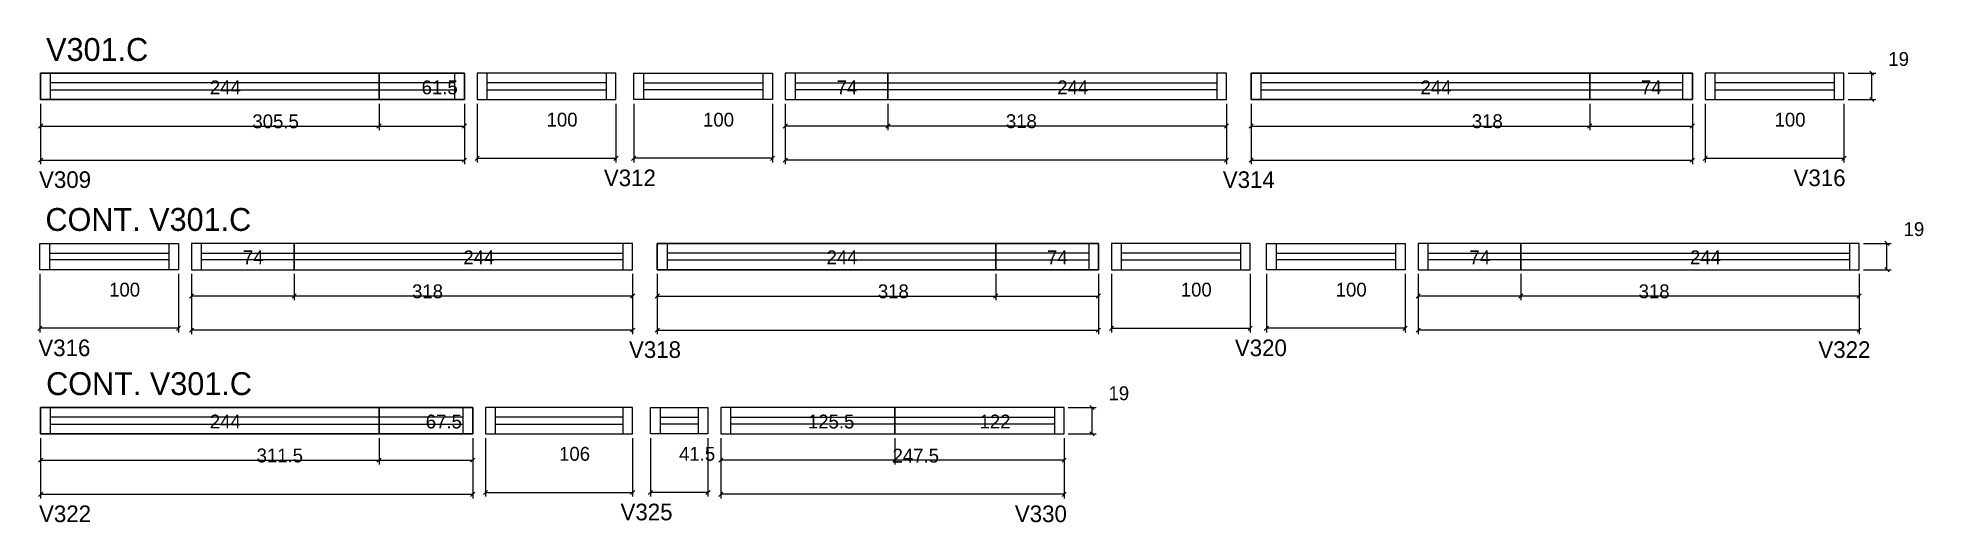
# Model space of a CAD drawing. Header units: metres. Extents: x 3420 to 4780, y 1972 to 2322.
import ezdxf

# ---------------------------------------------------------------- set-up
doc = ezdxf.new("R2010")
doc.units = ezdxf.units.M

msp = doc.modelspace()

# ---------------------------------------------------------------- linework, layer by layer
at = {"layer": 'COTA'}
for p, q in [((4744.1, 2294.8), (4741.1, 2297.8)), ((4741.1, 2278.8), (4744.1, 2275.8)), ((3423.9, 2259.7), (3420.9, 2256.7)), ((3664.9, 2256.7), (3667.9, 2259.7)), ((3667.9, 2259.7), (3664.9, 2256.7)), ((3726.4, 2256.7), (3729.4, 2259.7)), ((3960.8, 2259.7), (3957.8, 2256.7)), ((4034.8, 2259.7), (4031.8, 2256.7)), ((4031.8, 2256.7), (4034.8, 2259.7)), ((4275.8, 2256.7), (4278.8, 2259.7)), ((4296.7, 2259.7), (4293.7, 2256.7)), ((4537.7, 2256.7), (4540.7, 2259.7)), ((4540.7, 2259.7), (4537.7, 2256.7)), ((4611.7, 2256.7), (4614.7, 2259.7)), ((3423.9, 2235.1), (3420.9, 2232.1)), ((3726.4, 2232.1), (3729.4, 2235.1)), ((3738.7, 2236.4), (3735.7, 2233.4)), ((3835.7, 2233.4), (3838.7, 2236.4)), ((3851.5, 2236.4), (3848.5, 2233.4)), ((3948.5, 2233.4), (3951.5, 2236.4)), ((3960.8, 2235.1), (3957.8, 2232.1)), ((4275.8, 2232.1), (4278.8, 2235.1)), ((4296.7, 2235.1), (4293.7, 2232.1)), ((4611.7, 2232.1), (4614.7, 2235.1)), ((4624, 2236.4), (4621, 2233.4)), ((4721, 2233.4), (4724, 2236.4)), ((4755, 2172), (4752, 2175)), ((4752, 2156), (4755, 2153)), ((3532.7, 2137), (3529.7, 2134)), ((3603.7, 2134), (3606.7, 2137)), ((3606.7, 2137), (3603.7, 2134)), ((3847.7, 2134), (3850.7, 2137)), ((3868.5, 2137), (3865.5, 2134)), ((4112.5, 2137), (4109.5, 2134)), ((4109.5, 2134), (4112.5, 2137)), ((4183.5, 2134), (4186.5, 2137)), ((4417, 2137), (4414, 2134)), ((4488, 2134), (4491, 2137)), ((4491, 2137), (4488, 2134)), ((4732, 2134), (4735, 2137)), ((3423.3, 2113.7), (3420.3, 2110.7)), ((3520.3, 2110.7), (3523.3, 2113.7)), ((3532.7, 2112.4), (3529.7, 2109.4)), ((3847.7, 2109.4), (3850.7, 2112.4)), ((3868.5, 2112.4), (3865.5, 2109.4)), ((4183.5, 2109.4), (4186.5, 2112.4)), ((4195.9, 2113.7), (4192.9, 2110.7)), ((4292.9, 2110.7), (4295.9, 2113.7)), ((4307.6, 2113.7), (4304.6, 2110.7)), ((4404.6, 2110.7), (4407.6, 2113.7)), ((4417, 2112.4), (4414, 2109.4)), ((4732, 2109.4), (4735, 2112.4)), ((4181.9, 2053.5), (4178.9, 2056.5)), ((4178.9, 2037.5), (4181.9, 2034.5)), ((3423.9, 2018.5), (3420.9, 2015.5)), ((3667.9, 2018.5), (3664.9, 2015.5)), ((3664.9, 2015.5), (3667.9, 2018.5)), ((3732.4, 2015.5), (3735.4, 2018.5)), ((3914.3, 2018.5), (3911.3, 2015.5)), ((4039.8, 2018.5), (4036.8, 2015.5)), ((4036.8, 2015.5), (4039.8, 2018.5)), ((4158.8, 2015.5), (4161.8, 2018.5)), ((3423.9, 1993.9), (3420.9, 1990.9)), ((3732.4, 1990.9), (3735.4, 1993.9)), ((3744.7, 1995.2), (3741.7, 1992.2)), ((3847.7, 1992.2), (3850.7, 1995.2)), ((3863.5, 1995.2), (3860.5, 1992.2)), ((3902, 1992.2), (3905, 1995.2)), ((3914.3, 1993.9), (3911.3, 1990.9)), ((4158.8, 1990.9), (4161.8, 1993.9))]:
    msp.add_line(p, q, dxfattribs=at)
at = {"layer": 'COTA', "color": 4}
for p, q in [((4725.5, 2296.3), (4745.6, 2296.3)), ((4742.6, 2277.3), (4742.6, 2296.3)), ((3422.4, 2274.3), (3422.4, 2255.2)), ((3422.4, 2274.3), (3422.4, 2230.6)), ((3666.4, 2274.3), (3666.4, 2255.2)), ((3666.4, 2274.3), (3666.4, 2255.2)), ((3727.9, 2274.3), (3727.9, 2255.2)), ((3727.9, 2274.3), (3727.9, 2230.6)), ((3737.2, 2274.3), (3737.2, 2231.9)), ((3837.2, 2274.3), (3837.2, 2231.9)), ((3850, 2274.3), (3850, 2231.9)), ((3950, 2274.3), (3950, 2231.9)), ((3959.3, 2274.3), (3959.3, 2255.2)), ((3959.3, 2274.3), (3959.3, 2230.6)), ((4033.3, 2274.3), (4033.3, 2255.2)), ((4033.3, 2274.3), (4033.3, 2255.2)), ((4277.3, 2274.3), (4277.3, 2255.2)), ((4277.3, 2274.3), (4277.3, 2230.6)), ((4295.2, 2274.3), (4295.2, 2255.2)), ((4295.2, 2274.3), (4295.2, 2230.6)), ((4539.2, 2274.3), (4539.2, 2255.2)), ((4539.2, 2274.3), (4539.2, 2255.2)), ((4613.2, 2274.3), (4613.2, 2230.6)), ((4613.2, 2274.3), (4613.2, 2255.2)), ((4622.5, 2274.3), (4622.5, 2231.9)), ((4722.5, 2274.3), (4722.5, 2231.9)), ((4725.5, 2277.3), (4745.6, 2277.3)), ((3422.4, 2258.2), (3666.4, 2258.2)), ((3666.4, 2258.2), (3727.9, 2258.2)), ((4033.3, 2258.2), (3959.3, 2258.2)), ((4277.3, 2258.2), (4033.3, 2258.2)), ((4295.2, 2258.2), (4539.2, 2258.2)), ((4539.2, 2258.2), (4613.2, 2258.2)), ((3422.4, 2233.6), (3727.9, 2233.6)), ((3737.2, 2234.9), (3837.2, 2234.9)), ((3950, 2234.9), (3850, 2234.9)), ((4277.3, 2233.6), (3959.3, 2233.6)), ((4295.2, 2233.6), (4613.2, 2233.6)), ((4622.5, 2234.9), (4722.5, 2234.9)), ((4736.5, 2173.5), (4756.5, 2173.5)), ((4753.5, 2154.5), (4753.5, 2173.5)), ((3421.8, 2151.5), (3421.8, 2109.2)), ((3521.8, 2151.5), (3521.8, 2109.2)), ((3531.2, 2151.5), (3531.2, 2107.9)), ((3531.2, 2151.5), (3531.2, 2132.5)), ((3605.2, 2151.5), (3605.2, 2132.5)), ((3605.2, 2151.5), (3605.2, 2132.5)), ((3849.2, 2151.5), (3849.2, 2107.9)), ((3849.2, 2151.5), (3849.2, 2132.5)), ((3867, 2151.5), (3867, 2132.5)), ((3867, 2151.5), (3867, 2107.9)), ((4111, 2151.5), (4111, 2132.5)), ((4111, 2151.5), (4111, 2132.5)), ((4185, 2151.5), (4185, 2107.9)), ((4185, 2151.5), (4185, 2132.5)), ((4194.4, 2151.5), (4194.4, 2109.2)), ((4294.4, 2151.5), (4294.4, 2109.2)), ((4306.1, 2151.5), (4306.1, 2109.2)), ((4406.1, 2151.5), (4406.1, 2109.2)), ((4415.5, 2151.5), (4415.5, 2107.9)), ((4415.5, 2151.5), (4415.5, 2132.5)), ((4489.5, 2151.5), (4489.5, 2132.5)), ((4489.5, 2151.5), (4489.5, 2132.5)), ((4733.5, 2151.5), (4733.5, 2107.9)), ((4733.5, 2151.5), (4733.5, 2132.5)), ((4736.5, 2154.5), (4756.5, 2154.5)), ((3605.2, 2135.5), (3531.2, 2135.5)), ((3849.2, 2135.5), (3605.2, 2135.5)), ((3867, 2135.5), (4111, 2135.5)), ((4111, 2135.5), (4185, 2135.5)), ((4489.5, 2135.5), (4415.5, 2135.5)), ((4733.5, 2135.5), (4489.5, 2135.5)), ((3521.8, 2112.2), (3421.8, 2112.2)), ((3849.2, 2110.9), (3531.2, 2110.9)), ((3867, 2110.9), (4185, 2110.9)), ((4194.4, 2112.2), (4294.4, 2112.2)), ((4406.1, 2112.2), (4306.1, 2112.2)), ((4733.5, 2110.9), (4415.5, 2110.9)), ((4163.3, 2055), (4183.4, 2055)), ((4180.4, 2036), (4180.4, 2055)), ((3422.4, 2033), (3422.4, 2014)), ((3422.4, 2033), (3422.4, 1989.4)), ((3666.4, 2033), (3666.4, 2014)), ((3666.4, 2033), (3666.4, 2014)), ((3733.9, 2033), (3733.9, 2014)), ((3733.9, 2033), (3733.9, 1989.4)), ((3743.2, 2033), (3743.2, 1990.7)), ((3849.2, 2033), (3849.2, 1990.7)), ((3862, 2033), (3862, 1990.7)), ((3903.5, 2033), (3903.5, 1990.7)), ((3912.8, 2033), (3912.8, 1989.4)), ((3912.8, 2033), (3912.8, 2014)), ((4038.3, 2033), (4038.3, 2014)), ((4038.3, 2033), (4038.3, 2014)), ((4160.3, 2033), (4160.3, 1989.4)), ((4160.3, 2033), (4160.3, 2014)), ((4163.3, 2036), (4183.4, 2036)), ((3422.4, 2017), (3666.4, 2017)), ((3666.4, 2017), (3733.9, 2017)), ((4038.3, 2017), (3912.8, 2017)), ((4160.3, 2017), (4038.3, 2017)), ((3422.4, 1992.4), (3733.9, 1992.4)), ((3743.2, 1993.7), (3849.2, 1993.7)), ((3903.5, 1993.7), (3862, 1993.7)), ((4160.3, 1992.4), (3912.8, 1992.4))]:
    msp.add_line(p, q, dxfattribs=at)
at = {"layer": 'Painéis', "color": 200}
for points in [[(3666.4, 2277.3), (3422.4, 2277.3), (3422.4, 2296.3), (3666.4, 2296.3), (3666.4, 2277.3)], [(3666.4, 2296.3), (3727.9, 2296.3), (3727.9, 2277.3), (3666.4, 2277.3), (3666.4, 2296.3)], [(3737.2, 2296.3), (3737.2, 2277.3), (3837.2, 2277.3), (3837.2, 2296.3), (3737.2, 2296.3)], [(3950, 2296.3), (3950, 2277.3), (3850, 2277.3), (3850, 2296.3), (3950, 2296.3)], [(4033.3, 2296.3), (3959.3, 2296.3), (3959.3, 2277.3), (4033.3, 2277.3), (4033.3, 2296.3)], [(4033.3, 2277.3), (4277.3, 2277.3), (4277.3, 2296.3), (4033.3, 2296.3), (4033.3, 2277.3)], [(4539.2, 2277.3), (4295.2, 2277.3), (4295.2, 2296.3), (4539.2, 2296.3), (4539.2, 2277.3)], [(4539.2, 2296.3), (4613.2, 2296.3), (4613.2, 2277.3), (4539.2, 2277.3), (4539.2, 2296.3)], [(4622.5, 2296.3), (4622.5, 2277.3), (4722.5, 2277.3), (4722.5, 2296.3), (4622.5, 2296.3)], [(3521.8, 2173.5), (3521.8, 2154.5), (3421.8, 2154.5), (3421.8, 2173.5), (3521.8, 2173.5)], [(3605.2, 2173.5), (3531.2, 2173.5), (3531.2, 2154.5), (3605.2, 2154.5), (3605.2, 2173.5)], [(3605.2, 2154.5), (3849.2, 2154.5), (3849.2, 2173.5), (3605.2, 2173.5), (3605.2, 2154.5)], [(4111, 2154.5), (3867, 2154.5), (3867, 2173.5), (4111, 2173.5), (4111, 2154.5)], [(4111, 2173.5), (4185, 2173.5), (4185, 2154.5), (4111, 2154.5), (4111, 2173.5)], [(4194.4, 2173.5), (4194.4, 2154.5), (4294.4, 2154.5), (4294.4, 2173.5), (4194.4, 2173.5)], [(4406.1, 2173.5), (4406.1, 2154.5), (4306.1, 2154.5), (4306.1, 2173.5), (4406.1, 2173.5)], [(4489.5, 2173.5), (4415.5, 2173.5), (4415.5, 2154.5), (4489.5, 2154.5), (4489.5, 2173.5)], [(4489.5, 2154.5), (4733.5, 2154.5), (4733.5, 2173.5), (4489.5, 2173.5), (4489.5, 2154.5)], [(3666.4, 2036), (3422.4, 2036), (3422.4, 2055), (3666.4, 2055), (3666.4, 2036)], [(3666.4, 2055), (3733.9, 2055), (3733.9, 2036), (3666.4, 2036), (3666.4, 2055)], [(3743.2, 2055), (3743.2, 2036), (3849.2, 2036), (3849.2, 2055), (3743.2, 2055)], [(3903.5, 2055), (3903.5, 2036), (3862, 2036), (3862, 2055), (3903.5, 2055)], [(4038.3, 2055), (3912.8, 2055), (3912.8, 2036), (4038.3, 2036), (4038.3, 2055)], [(4038.3, 2036), (4160.3, 2036), (4160.3, 2055), (4038.3, 2055), (4038.3, 2036)]]:
    msp.add_lwpolyline(points, dxfattribs=at)
at = {"layer": 'REAPROVEITAMENTO', "color": 251}
for points in [[(3422.4, 2296.3), (3422.4, 2277.3), (3727.9, 2277.3), (3727.9, 2296.3), (3422.4, 2296.3)], [(3959.3, 2296.3), (3959.3, 2277.3), (4277.3, 2277.3), (4277.3, 2296.3), (3959.3, 2296.3)], [(4295.2, 2296.3), (4295.2, 2277.3), (4613.2, 2277.3), (4613.2, 2296.3), (4295.2, 2296.3)], [(3531.2, 2173.5), (3531.2, 2154.5), (3849.2, 2154.5), (3849.2, 2173.5), (3531.2, 2173.5)], [(3867, 2173.5), (3867, 2154.5), (4185, 2154.5), (4185, 2173.5), (3867, 2173.5)], [(4415.5, 2173.5), (4415.5, 2154.5), (4733.5, 2154.5), (4733.5, 2173.5), (4415.5, 2173.5)], [(3422.4, 2055), (3422.4, 2036), (3733.9, 2036), (3733.9, 2055), (3422.4, 2055)], [(3912.8, 2055), (3912.8, 2036), (4160.3, 2036), (4160.3, 2055), (3912.8, 2055)]]:
    msp.add_lwpolyline(points, dxfattribs=at)
at = {"layer": 'SARR_2.2x7', "color": 40}
for p, q in [((3429.4, 2296.3), (3429.4, 2277.3)), ((3666.4, 2289.3), (3429.4, 2289.3)), ((3429.4, 2284.3), (3666.4, 2284.3)), ((3720.9, 2289.3), (3666.4, 2289.3)), ((3666.4, 2284.3), (3720.9, 2284.3)), ((3720.9, 2296.3), (3720.9, 2277.3)), ((3744.2, 2296.3), (3744.2, 2277.3)), ((3830.2, 2289.3), (3744.2, 2289.3)), ((3744.2, 2284.3), (3830.2, 2284.3)), ((3830.2, 2296.3), (3830.2, 2277.3)), ((3857, 2296.3), (3857, 2277.3)), ((3857, 2289.3), (3943, 2289.3)), ((3943, 2284.3), (3857, 2284.3)), ((3943, 2296.3), (3943, 2277.3)), ((3966.3, 2296.3), (3966.3, 2277.3)), ((3966.3, 2289.3), (4033.3, 2289.3)), ((4033.3, 2284.3), (3966.3, 2284.3)), ((4033.3, 2289.3), (4270.3, 2289.3)), ((4270.3, 2284.3), (4033.3, 2284.3)), ((4270.3, 2296.3), (4270.3, 2277.3)), ((4302.2, 2296.3), (4302.2, 2277.3)), ((4539.2, 2289.3), (4302.2, 2289.3)), ((4302.2, 2284.3), (4539.2, 2284.3)), ((4606.2, 2289.3), (4539.2, 2289.3)), ((4539.2, 2284.3), (4606.2, 2284.3)), ((4606.2, 2296.3), (4606.2, 2277.3)), ((4629.5, 2296.3), (4629.5, 2277.3)), ((4715.5, 2289.3), (4629.5, 2289.3)), ((4629.5, 2284.3), (4715.5, 2284.3)), ((4715.5, 2296.3), (4715.5, 2277.3)), ((3428.8, 2173.5), (3428.8, 2154.5)), ((3428.8, 2166.5), (3514.8, 2166.5)), ((3514.8, 2161.5), (3428.8, 2161.5)), ((3514.8, 2173.5), (3514.8, 2154.5)), ((3538.2, 2173.5), (3538.2, 2154.5)), ((3538.2, 2166.5), (3605.2, 2166.5)), ((3605.2, 2161.5), (3538.2, 2161.5)), ((3605.2, 2166.5), (3842.2, 2166.5)), ((3842.2, 2161.5), (3605.2, 2161.5)), ((3842.2, 2173.5), (3842.2, 2154.5)), ((3874, 2173.5), (3874, 2154.5)), ((4111, 2166.5), (3874, 2166.5)), ((3874, 2161.5), (4111, 2161.5)), ((4178, 2166.5), (4111, 2166.5)), ((4111, 2161.5), (4178, 2161.5)), ((4178, 2173.5), (4178, 2154.5)), ((4201.4, 2173.5), (4201.4, 2154.5)), ((4287.4, 2166.5), (4201.4, 2166.5)), ((4201.4, 2161.5), (4287.4, 2161.5)), ((4287.4, 2173.5), (4287.4, 2154.5)), ((4313.1, 2173.5), (4313.1, 2154.5)), ((4313.1, 2166.5), (4399.1, 2166.5)), ((4399.1, 2161.5), (4313.1, 2161.5)), ((4399.1, 2173.5), (4399.1, 2154.5)), ((4422.5, 2173.5), (4422.5, 2154.5)), ((4422.5, 2166.5), (4489.5, 2166.5)), ((4489.5, 2161.5), (4422.5, 2161.5)), ((4489.5, 2166.5), (4726.5, 2166.5)), ((4726.5, 2161.5), (4489.5, 2161.5)), ((4726.5, 2173.5), (4726.5, 2154.5)), ((3429.4, 2055), (3429.4, 2036)), ((3726.9, 2055), (3726.9, 2036)), ((3750.2, 2055), (3750.2, 2036)), ((3842.2, 2055), (3842.2, 2036)), ((3869, 2055), (3869, 2036)), ((3896.5, 2055), (3896.5, 2036)), ((3919.8, 2055), (3919.8, 2036)), ((4153.3, 2055), (4153.3, 2036)), ((3666.4, 2048), (3429.4, 2048)), ((3429.4, 2043), (3666.4, 2043)), ((3726.9, 2048), (3666.4, 2048)), ((3666.4, 2043), (3726.9, 2043)), ((3842.2, 2048), (3750.2, 2048)), ((3750.2, 2043), (3842.2, 2043)), ((3869, 2048), (3896.5, 2048)), ((3896.5, 2043), (3869, 2043)), ((3919.8, 2048), (4038.3, 2048)), ((4038.3, 2043), (3919.8, 2043)), ((4038.3, 2048), (4153.3, 2048)), ((4153.3, 2043), (4038.3, 2043))]:
    msp.add_line(p, q, dxfattribs=at)

# ---------------------------------------------------------------- texts
at = {"layer": '5', "color": 5}
for s, p in [('V309', (3421.3, 2213.5)), ('V312', (3828.5, 2214.8)), ('V314', (4274.7, 2213.5)), ('V316', (4686.2, 2214.8)), ('V316', (3420.8, 2092.1)), ('V318', (3846.6, 2090.8)), ('V320', (4283.4, 2092.1)), ('V322', (4704.1, 2090.8)), ('V325', (3840.5, 1973.6)), ('V322', (3421.3, 1972.3)), ('V330', (4124.8, 1972.3))]:
    msp.add_text(s, height=12, dxfattribs=at).set_placement(p)
at = {"layer": 'COTA', "color": 240}
for s, p in [('19', (4754.5, 2301.6)), ('244', (3544.4, 2281.1)), ('61.5', (3697.1, 2281.1)), ('74', (3996.3, 2281.1)), ('244', (4155.3, 2281.1)), ('244', (4417.2, 2281.1)), ('74', (4576.2, 2281.1)), ('305.5', (3575.1, 2256.6)), ('100', (3787.2, 2257.8)), ('100', (3900, 2257.8)), ('318', (4118.3, 2256.7)), ('318', (4454.2, 2256.7)), ('100', (4672.5, 2257.8)), ('19', (4765.5, 2178.8)), ('74', (3568.2, 2158.4)), ('244', (3727.2, 2158.4)), ('244', (3989, 2158.4)), ('74', (4148, 2158.4)), ('74', (4452.5, 2158.4)), ('244', (4611.5, 2158.4)), ('100', (3471.8, 2135.1)), ('318', (3690.2, 2133.9)), ('318', (4026, 2133.9)), ('100', (4244.4, 2135.1)), ('100', (4356.1, 2135.1)), ('318', (4574.5, 2133.9)), ('19', (4192.3, 2060.3)), ('244', (3544.4, 2039.9)), ('67.5', (3700.1, 2039.9)), ('125.5', (3975.6, 2039.9)), ('122', (4099.3, 2039.9)), ('311.5', (3578.1, 2015.4)), ('106', (3796.2, 2016.6)), ('41.5', (3882.7, 2016.6)), ('247.5', (4036.6, 2015.3))]:
    msp.add_text(s, height=10, dxfattribs=at).set_placement(p)
at = {"layer": 'NOMENCLATURA', "color": 7}
for s, p in [('V301.C', (3426.4, 2305.2)), ('CONT. V301.C', (3425.9, 2182.5)), ('CONT. V301.C', (3426.4, 2064))]:
    msp.add_text(s, height=16.5, dxfattribs=at).set_placement(p)

doc.saveas('drawing.dxf')
